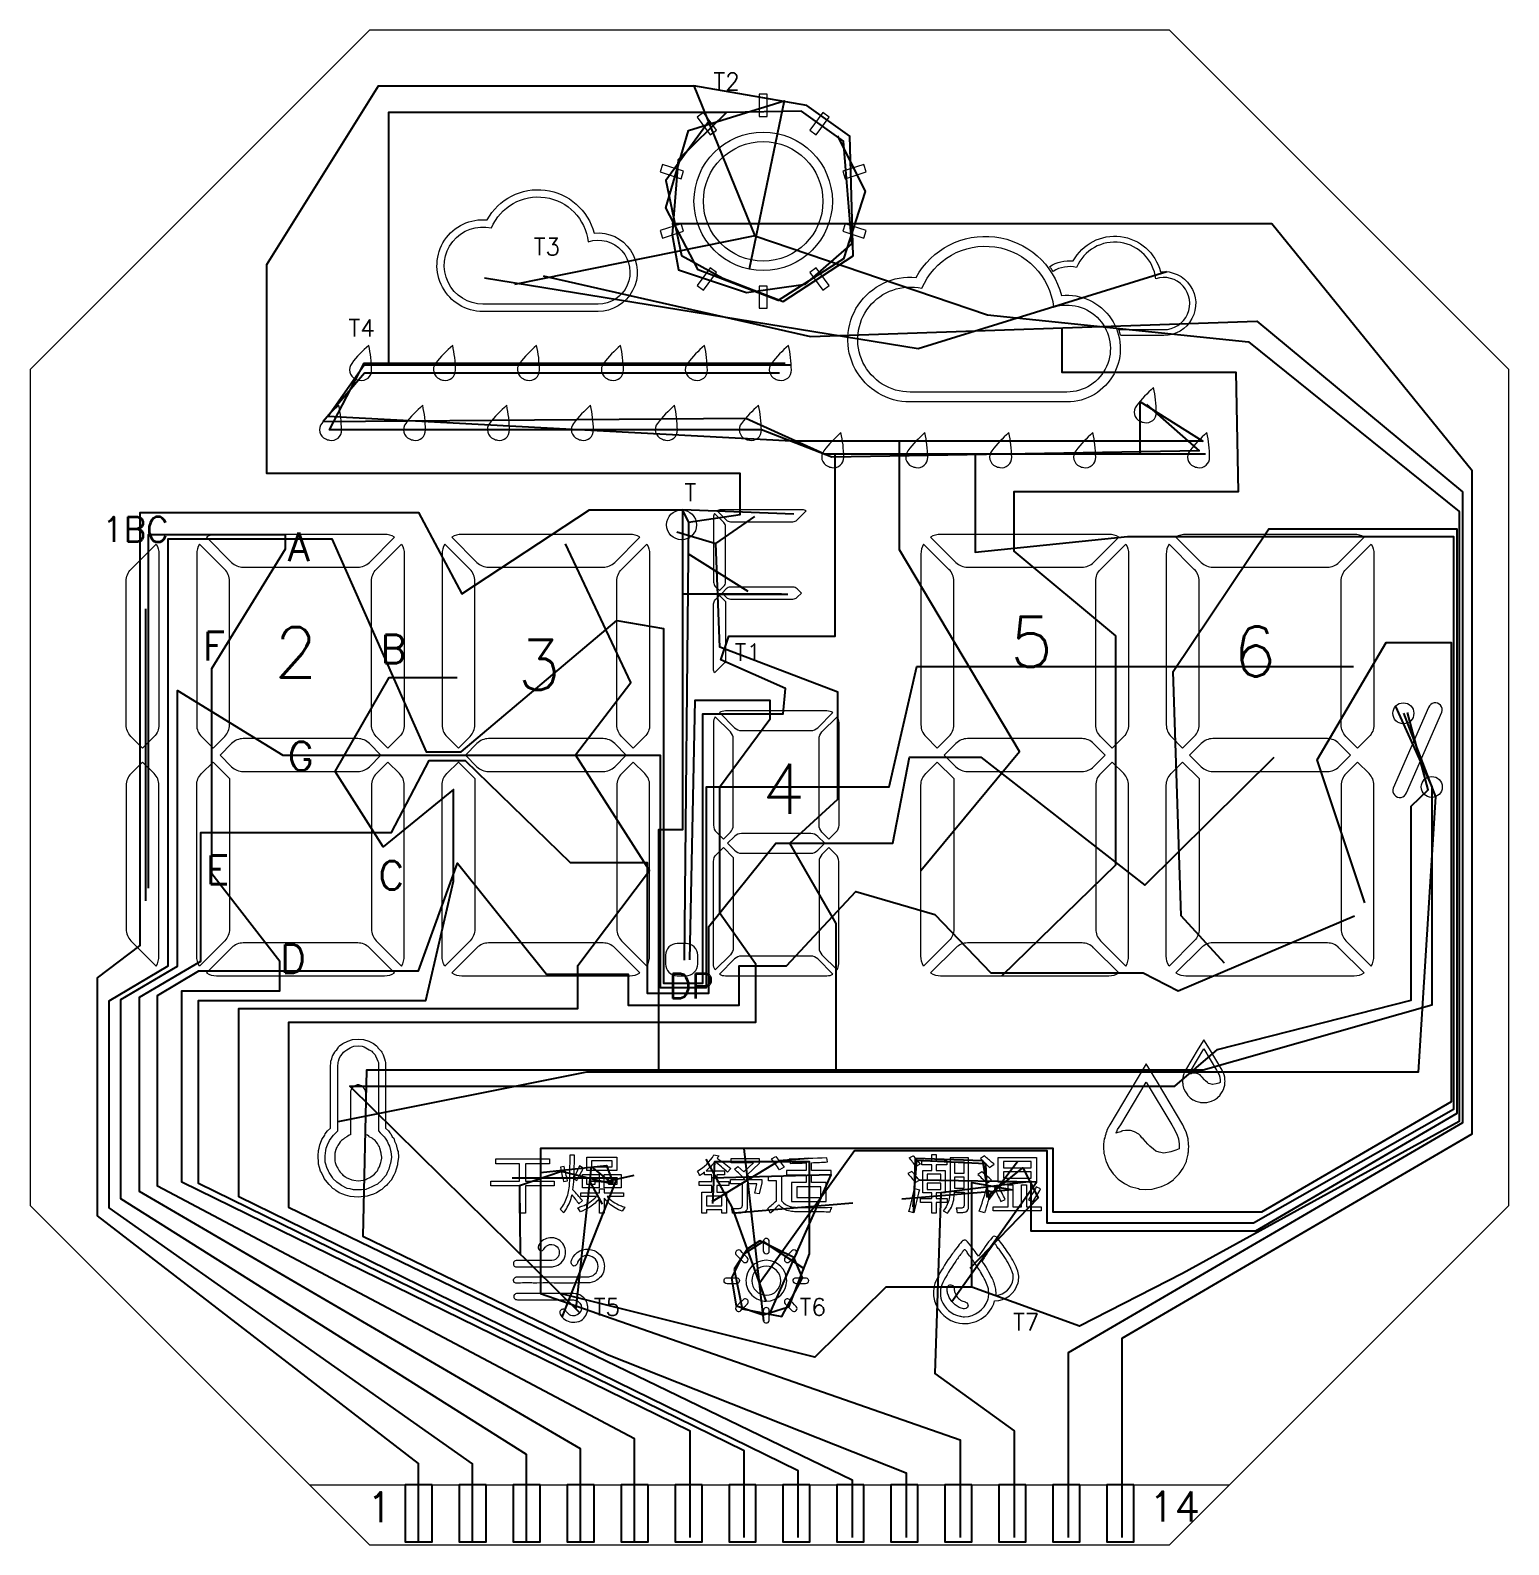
# Model space of a CAD drawing. Header units: millimetres. Extents: x -2138 to 1406, y 307 to 1926.
# Drawn here: x 1141.7 to 1191, y 417.8 to 468.3 of the extents above; entities that cross this region are included whole.
import ezdxf

# ---------------------------------------------------------------- set-up
doc = ezdxf.new("R2010")
doc.units = ezdxf.units.MM
doc.header["$LTSCALE"] = 3
for name, color, linetype in [('BOT', 6, 'Continuous'), ('dim', 3, 'Continuous'), ('TOP', 4, 'Continuous')]:
    doc.layers.add(name, color=color, linetype=linetype)
doc.styles.get("Standard").update_dxf_attribs({"font": 'txt.shx'})

msp = doc.modelspace()

# ---------------------------------------------------------------- linework, layer by layer
at = {"lineweight": 0, "ltscale": 0.1}
for points in [[(1191.002, 456.995), (1179.689, 468.309), (1153.016, 468.309), (1141.702, 456.995), (1141.702, 429.122), (1153.016, 417.809), (1179.689, 417.809), (1191.002, 429.122)], [(1153.901, 430.328), (1153.869, 430.216), (1153.822, 430.136), (1153.742, 429.992), (1153.742, 429.976), (1153.614, 429.833), (1153.582, 429.785), (1153.518, 429.737), (1153.422, 429.657), (1153.406, 429.641), (1153.374, 429.625), (1153.247, 429.545), (1153.151, 429.497), (1153.039, 429.465), (1152.936, 429.431), (1152.64, 429.402), (1152.373, 429.421), (1152.209, 429.465), (1152.129, 429.497), (1152.001, 429.545), (1151.89, 429.625), (1151.858, 429.657), (1151.794, 429.689), (1151.698, 429.785), (1151.666, 429.817), (1151.602, 429.897), (1151.506, 430.024), (1151.49, 430.056), (1151.411, 430.216), (1151.379, 430.264), (1151.347, 430.391), (1151.315, 430.503), (1151.315, 430.567), (1151.299, 430.759), (1151.299, 430.775), (1151.315, 430.95), (1151.331, 431.03), (1151.363, 431.142), (1151.411, 431.286), (1151.427, 431.318), (1151.522, 431.461), (1151.538, 431.509), (1151.618, 431.605), (1151.714, 431.701), (1151.714, 433.757), (1151.73, 433.885), (1151.73, 433.933), (1151.762, 434.012), (1151.778, 434.108), (1151.794, 434.124), (1151.858, 434.236), (1151.874, 434.268), (1151.922, 434.316), (1151.969, 434.38), (1151.985, 434.412), (1152.001, 434.428), (1152.017, 434.444), (1152.129, 434.523), (1152.289, 434.603), (1152.448, 434.651), (1152.64, 434.667), (1152.816, 434.651), (1152.991, 434.603), (1153.151, 434.523), (1153.247, 434.444), (1153.263, 434.428), (1153.279, 434.412), (1153.295, 434.38), (1153.406, 434.268), (1153.422, 434.236), (1153.47, 434.14), (1153.486, 434.108), (1153.518, 434.012), (1153.534, 433.933), (1153.55, 433.885), (1153.55, 431.701), (1153.646, 431.605), (1153.694, 431.541), (1153.726, 431.509), (1153.774, 431.413), (1153.822, 431.365), (1153.853, 431.27), (1153.901, 431.158), (1153.917, 431.094), (1153.949, 430.95), (1153.965, 430.918), (1153.981, 430.727), (1153.949, 430.519), (1153.949, 430.471)], [(1153.662, 430.328), (1153.598, 430.216), (1153.566, 430.136), (1153.438, 429.992), (1153.438, 429.976), (1153.279, 429.833), (1153.183, 429.785), (1153.087, 429.737), (1152.895, 429.657), (1152.752, 429.641), (1152.48, 429.641), (1152.369, 429.673), (1152.273, 429.689), (1152.081, 429.785), (1152.033, 429.817), (1151.922, 429.897), (1151.794, 430.024), (1151.778, 430.056), (1151.666, 430.216), (1151.65, 430.264), (1151.586, 430.391), (1151.554, 430.503), (1151.538, 430.567), (1151.538, 430.775), (1151.554, 430.95), (1151.57, 431.03), (1151.618, 431.142), (1151.682, 431.286), (1151.698, 431.318), (1151.81, 431.461), (1151.858, 431.509), (1151.953, 431.605), (1151.953, 433.757), (1151.969, 433.885), (1151.985, 433.933), (1152.001, 434.012), (1152.049, 434.108), (1152.065, 434.124), (1152.145, 434.236), (1152.193, 434.268), (1152.257, 434.316), (1152.369, 434.38), (1152.432, 434.412), (1152.496, 434.428), (1152.64, 434.444), (1152.768, 434.428), (1152.832, 434.412), (1152.895, 434.38), (1153.007, 434.316), (1153.087, 434.268), (1153.119, 434.236), (1153.199, 434.14), (1153.215, 434.108), (1153.263, 434.012), (1153.295, 433.933), (1153.311, 433.885), (1153.311, 431.605), (1153.374, 431.541), (1153.406, 431.509), (1153.502, 431.413), (1153.534, 431.365), (1153.598, 431.27), (1153.646, 431.158), (1153.678, 431.094), (1153.71, 430.95), (1153.726, 430.918), (1153.742, 430.727), (1153.71, 430.519), (1153.694, 430.471)], [(1180.836, 434.644), (1180.65, 434.339), (1180.226, 433.628), (1180.184, 433.55), (1180.172, 433.514), (1180.166, 433.496), (1180.16, 433.49), (1180.16, 433.472), (1180.149, 433.443), (1180.143, 433.413), (1180.137, 433.395), (1180.125, 433.305), (1180.125, 433.222), (1180.131, 433.192), (1180.131, 433.15), (1180.137, 433.138), (1180.16, 433.03), (1180.166, 433.018), (1180.214, 432.917), (1180.22, 432.905), (1180.286, 432.809), (1180.292, 432.803), (1180.37, 432.72), (1180.382, 432.714), (1180.471, 432.648), (1180.483, 432.642), (1180.567, 432.602), (1180.704, 432.564), (1180.722, 432.558), (1180.83, 432.552), (1180.935, 432.557), (1181.089, 432.598), (1181.188, 432.642), (1181.194, 432.648), (1181.29, 432.714), (1181.296, 432.72), (1181.38, 432.803), (1181.385, 432.809), (1181.451, 432.905), (1181.457, 432.917), (1181.505, 433.018), (1181.505, 433.03), (1181.535, 433.138), (1181.535, 433.162), (1181.541, 433.18), (1181.541, 433.227), (1181.547, 433.263), (1181.541, 433.311), (1181.535, 433.389), (1181.535, 433.395), (1181.511, 433.472), (1181.499, 433.514), (1181.481, 433.55), (1181.445, 433.628), (1181.021, 434.339)], [(1181.374, 433.395), (1181.374, 433.389), (1181.385, 433.311), (1181.385, 433.227), (1181.332, 433.204), (1181.248, 433.18), (1181.13, 433.156), (1181.051, 433.174), (1180.997, 433.192), (1180.955, 433.222), (1180.895, 433.275), (1180.86, 433.305), (1180.782, 433.395), (1180.764, 433.413), (1180.74, 433.443), (1180.71, 433.472), (1180.68, 433.49), (1180.674, 433.496), (1180.639, 433.514), (1180.609, 433.52), (1180.597, 433.526), (1180.573, 433.532), (1180.489, 433.532), (1180.441, 433.526), (1180.429, 433.52), (1180.411, 433.514), (1180.346, 433.496), (1180.334, 433.49), (1180.334, 433.496), (1180.346, 433.514), (1180.358, 433.55), (1180.411, 433.628), (1180.836, 434.339), (1181.26, 433.628), (1181.308, 433.55), (1181.326, 433.514), (1181.344, 433.472)], [(1178.915, 433.841), (1178.545, 433.232), (1177.696, 431.81), (1177.613, 431.654), (1177.589, 431.582), (1177.577, 431.547), (1177.565, 431.535), (1177.565, 431.499), (1177.541, 431.439), (1177.529, 431.379), (1177.517, 431.343), (1177.493, 431.164), (1177.493, 430.997), (1177.505, 430.937), (1177.505, 430.853), (1177.517, 430.83), (1177.565, 430.614), (1177.577, 430.59), (1177.672, 430.387), (1177.684, 430.363), (1177.816, 430.172), (1177.828, 430.16), (1177.983, 429.993), (1178.007, 429.981), (1178.186, 429.849), (1178.21, 429.838), (1178.379, 429.758), (1178.652, 429.682), (1178.688, 429.67), (1178.903, 429.658), (1179.114, 429.668), (1179.423, 429.75), (1179.62, 429.838), (1179.632, 429.849), (1179.824, 429.981), (1179.836, 429.993), (1180.003, 430.16), (1180.015, 430.172), (1180.146, 430.363), (1180.158, 430.387), (1180.254, 430.59), (1180.254, 430.614), (1180.314, 430.83), (1180.314, 430.877), (1180.326, 430.913), (1180.326, 431.009), (1180.337, 431.08), (1180.326, 431.176), (1180.314, 431.331), (1180.314, 431.343), (1180.266, 431.499), (1180.242, 431.582), (1180.206, 431.654), (1180.134, 431.81), (1179.286, 433.232)], [(1153.007, 431.413), (1152.991, 431.429), (1152.943, 431.461), (1152.895, 431.477), (1152.895, 432.884), (1152.879, 432.932), (1152.864, 432.98), (1152.848, 433.012), (1152.816, 433.06), (1152.784, 433.092), (1152.752, 433.108), (1152.656, 433.14), (1152.608, 433.14), (1152.56, 433.124), (1152.528, 433.108), (1152.48, 433.092), (1152.448, 433.06), (1152.416, 433.012), (1152.401, 432.98), (1152.385, 432.932), (1152.385, 431.477), (1152.337, 431.461), (1152.289, 431.429), (1152.257, 431.413), (1152.177, 431.365), (1152.145, 431.333), (1152.081, 431.286), (1152.033, 431.238), (1152.001, 431.19), (1151.953, 431.126), (1151.938, 431.078), (1151.906, 431.03), (1151.906, 430.998), (1151.89, 430.982), (1151.858, 430.87), (1151.858, 430.599), (1151.874, 430.551), (1151.89, 430.487), (1151.922, 430.407), (1151.953, 430.36), (1152.001, 430.28), (1152.033, 430.232), (1152.097, 430.168), (1152.129, 430.136), (1152.209, 430.072), (1152.241, 430.056), (1152.42, 429.98), (1152.496, 429.96), (1152.64, 429.944), (1152.815, 429.969), (1152.895, 429.992), (1152.927, 430.008), (1153.023, 430.056), (1153.055, 430.072), (1153.135, 430.136), (1153.183, 430.168), (1153.231, 430.232), (1153.279, 430.28), (1153.311, 430.36), (1153.343, 430.407), (1153.374, 430.487), (1153.39, 430.551), (1153.406, 430.599), (1153.422, 430.695), (1153.422, 430.727), (1153.406, 430.839), (1153.406, 430.87), (1153.374, 430.982), (1153.374, 430.998), (1153.359, 431.03), (1153.343, 431.078), (1153.311, 431.126), (1153.279, 431.19), (1153.231, 431.238), (1153.199, 431.286), (1153.135, 431.333), (1153.103, 431.365)], [(1179.991, 431.343), (1179.991, 431.331), (1180.015, 431.176), (1180.015, 431.009), (1179.907, 430.961), (1179.74, 430.913), (1179.504, 430.866), (1179.346, 430.901), (1179.238, 430.937), (1179.154, 430.997), (1179.035, 431.104), (1178.963, 431.164), (1178.808, 431.343), (1178.772, 431.379), (1178.724, 431.439), (1178.664, 431.499), (1178.605, 431.535), (1178.593, 431.547), (1178.521, 431.582), (1178.461, 431.594), (1178.437, 431.606), (1178.389, 431.618), (1178.222, 431.618), (1178.126, 431.606), (1178.103, 431.594), (1178.067, 431.582), (1177.935, 431.547), (1177.911, 431.535), (1177.911, 431.547), (1177.935, 431.582), (1177.959, 431.654), (1178.067, 431.81), (1178.915, 433.232), (1179.764, 431.81), (1179.859, 431.654), (1179.895, 431.582), (1179.931, 431.499)], [(1172.261, 430.481), (1171.915, 430.481), (1171.915, 430.292), (1172.209, 430.292), (1172.209, 429.537), (1171.915, 429.537), (1171.915, 429.349), (1172.281, 429.349), (1172.281, 429.218), (1171.915, 429.218), (1171.915, 428.863), (1171.761, 428.863), (1171.761, 429.218), (1171.387, 429.218), (1171.387, 429.349), (1171.761, 429.349), (1171.761, 429.537), (1171.467, 429.537), (1171.467, 430.292), (1171.761, 430.292), (1171.761, 430.481), (1171.429, 430.481), (1171.429, 430.609), (1171.761, 430.609), (1171.761, 430.816), (1171.915, 430.816), (1171.915, 430.609), (1172.261, 430.609)], [(1172.525, 430.563), (1172.525, 430.202), (1172.841, 430.202), (1172.841, 430.563)], [(1175.253, 430.721), (1175.253, 429.902), (1173.983, 429.902), (1173.983, 430.721)], [(1174.153, 430.59), (1174.153, 430.373), (1175.083, 430.373), (1175.083, 430.59)], [(1172.063, 429.981), (1172.063, 430.169), (1171.613, 430.169), (1171.613, 429.981)], [(1172.063, 429.659), (1172.063, 429.863), (1171.613, 429.863), (1171.613, 429.659)], [(1172.525, 429.699), (1172.841, 429.699), (1172.841, 430.064), (1172.525, 430.064)], [(1174.308, 429.081), (1174.308, 429.809), (1174.471, 429.809), (1174.471, 429.081), (1174.758, 429.081), (1174.758, 429.809), (1174.921, 429.809), (1174.921, 429.081), (1175.407, 429.081), (1175.407, 428.94), (1173.815, 428.94), (1173.815, 429.081)], [(1175.083, 430.033), (1175.083, 430.248), (1174.153, 430.248), (1174.153, 430.033)], [(1164.76, 429.106), (1164.76, 429.431), (1164.254, 429.431), (1164.254, 429.106)], [(1168.069, 429.392), (1168.069, 429.748), (1167.262, 429.748), (1167.262, 429.392)]]:
    msp.add_lwpolyline(points, close=True, dxfattribs=at)
at = {"lineweight": 0}
for points in [[(1166.01, 466.174), (1166.01, 465.439), (1166.273, 465.439), (1166.273, 466.174)], [(1163.938, 465.416), (1164.37, 464.821), (1164.583, 464.975), (1164.15, 465.57)], [(1168.133, 465.57), (1167.701, 464.975), (1167.913, 464.821), (1168.345, 465.416)], [(1162.708, 463.584), (1163.407, 463.357), (1163.488, 463.607), (1162.789, 463.834)], [(1169.495, 463.834), (1168.796, 463.607), (1168.877, 463.357), (1169.576, 463.584)], [(1162.789, 461.379), (1163.488, 461.606), (1163.407, 461.855), (1162.708, 461.628)], [(1169.576, 461.628), (1168.877, 461.855), (1168.796, 461.606), (1169.495, 461.379)], [(1164.15, 459.642), (1164.583, 460.237), (1164.37, 460.391), (1163.938, 459.797)], [(1168.345, 459.797), (1167.913, 460.391), (1167.701, 460.237), (1168.133, 459.642)], [(1166.273, 459.038), (1166.273, 459.773), (1166.01, 459.773), (1166.01, 459.038)], [(1159.011, 430.509), (1158.214, 430.509), (1158.214, 429.937), (1159.172, 429.937), (1159.172, 429.771), (1158.214, 429.771), (1158.214, 428.859), (1158.019, 428.859), (1158.019, 429.771), (1157.062, 429.771), (1157.062, 429.937), (1158.019, 429.937), (1158.019, 430.509), (1157.224, 430.509), (1157.224, 430.673), (1159.011, 430.673)], [(1161.262, 430.731), (1161.262, 430.288), (1160.257, 430.288), (1160.257, 430.731)], [(1160.418, 430.607), (1160.418, 430.406), (1161.101, 430.406), (1161.101, 430.607)], [(1160.673, 429.713), (1160.113, 429.713), (1160.113, 430.151), (1160.673, 430.151)], [(1160.252, 429.827), (1160.537, 429.827), (1160.537, 430.037), (1160.252, 430.037)], [(1161.41, 429.713), (1160.843, 429.713), (1160.843, 430.151), (1161.41, 430.151)], [(1160.98, 429.827), (1161.271, 429.827), (1161.271, 430.037), (1160.98, 430.037)]]:
    msp.add_lwpolyline(points, close=True, dxfattribs=at)
for points in [[(1160.501, 461.545, -1.05221), (1160.634, 458.933), (1156.795, 458.933, -1.048484), (1156.939, 461.987, -0.681114)], [(1160.308, 461.258, -1.168759), (1160.634, 459.176), (1156.795, 459.176, -1.118179), (1157.08, 461.719, -0.771436)], [(1176.088, 459.466, -1.05221), (1176.269, 455.914), (1171.046, 455.914, -1.048484), (1171.242, 460.068, -0.681114)], [(1175.826, 459.076, -1.168759), (1176.269, 456.244), (1171.046, 456.244, -1.118179), (1171.433, 459.704, -0.771436)], [(1175.695, 460.432, -0.166253), (1176.481, 460.62, -0.681114), (1179.389, 460.259, -1.05221), (1179.497, 458.128), (1178.064, 458.128, 0.028015), (1178.005, 458.326), (1179.497, 458.326, 1.168759), (1179.231, 460.025, 0.771436), (1176.595, 460.402, 0.197214), (1175.808, 460.27, 0.018431)], [(1159.69, 430.802, -0.007421), (1159.681, 430.058, -0.015255), (1159.677, 429.888, -0.063825), (1159.595, 429.409, -0.102749), (1159.37, 428.994, -0.010782), (1159.493, 428.882, 0.019008), (1159.579, 429.012, 0.08501), (1159.766, 429.471, -0.006721), (1159.997, 429.172), (1160.115, 429.286, 0.019314), (1159.797, 429.641, 0.02119), (1159.829, 430.006), (1159.925, 429.95, 0.017233), (1160.14, 430.364), (1160.015, 430.441, -0.039293), (1159.831, 430.055), (1159.831, 430.06), (1159.832, 430.061), (1159.832, 430.063), (1159.833, 430.065), (1159.833, 430.066, 0.00851), (1159.849, 430.802)], [(1159.378, 430.394, -0.007368), (1159.481, 429.923), (1159.616, 429.948, 0.012814), (1159.502, 430.418)], [(1161.209, 429.04, -0.102445), (1160.841, 429.369), (1160.841, 428.861), (1160.684, 428.861), (1160.684, 429.365, -0.093477), (1160.361, 429.069, -0.048118), (1160.052, 428.913, 0.028636), (1159.959, 429.046, 0.019204), (1160.099, 429.097, 0.104402), (1160.586, 429.415), (1160.062, 429.415), (1160.062, 429.543), (1160.684, 429.543), (1160.684, 429.678), (1160.841, 429.678), (1160.841, 429.543), (1161.486, 429.543), (1161.486, 429.415), (1160.94, 429.415, 0.105094), (1161.377, 429.119, 0.024468), (1161.529, 429.064, 0.017864), (1161.439, 428.926, -0.035682)], [(1157.939, 427.283, 0.097851), (1157.872, 427.272, 0.295929), (1157.815, 427.194, 0.032666), (1157.814, 427.172, 0.047885), (1157.817, 427.145, 0.321616), (1157.883, 427.078, 0.05935), (1157.937, 427.073, -0.001466), (1158.502, 427.073), (1158.502, 427.076), (1158.645, 427.075), (1158.789, 427.074, 0.007466), (1159.075, 427.077, 0.078617), (1159.233, 427.105, 0.296172), (1159.553, 427.507, 0.054354), (1159.55, 427.624, 0.266365), (1159.266, 428.004, 0.048804), (1159.165, 428.037, 0.048115), (1159.089, 428.047, 0.235239), (1158.692, 427.856, 0.0588), (1158.651, 427.785, 0.055455), (1158.639, 427.747, 0.325986), (1158.697, 427.617, 0.340989), (1158.779, 427.619), (1158.786, 427.625), (1158.794, 427.631), (1158.801, 427.638, 0.019122), (1158.828, 427.668, -0.016593), (1158.877, 427.729, -0.075441), (1158.946, 427.787, -0.308238), (1159.228, 427.775, -0.40081), (1159.302, 427.413, -0.2406), (1159.095, 427.286, -0.03084), (1159.034, 427.283, 0.001049)], [(1159.118, 426.739, 0.001387), (1160.248, 426.739, 0.078685), (1160.404, 426.763, 0.213236), (1160.603, 426.939, 0.050229), (1160.629, 427.016, 0.393178), (1160.378, 427.436, 0.396851), (1159.955, 427.226, -0.07318), (1159.906, 427.133, -0.304381), (1159.831, 427.102, -0.054575), (1159.808, 427.109, -0.264324), (1159.743, 427.203, -0.134097), (1159.758, 427.314, -0.373433), (1160.42, 427.646, -0.313316), (1160.839, 427.178, -0.06383), (1160.84, 427.013, -0.225377), (1160.595, 426.63, -0.142749), (1160.274, 426.537, -0.001563), (1159.015, 426.536), (1158.805, 426.536), (1158.596, 426.535, -0.005521), (1158.429, 426.536, 0.028212), (1157.928, 426.526, -0.066752), (1157.898, 426.527, -0.351814), (1157.817, 426.615, -0.304061), (1157.87, 426.718, -0.063404), (1157.91, 426.736, -0.089662), (1157.948, 426.74, 0.004147), (1157.988, 426.738)], [(1159.783, 426.187, 0.002069), (1158.897, 426.188), (1158.506, 426.188, -0.004015), (1157.949, 426.188, 0.124534), (1157.878, 426.173, 0.284488), (1157.824, 426.084, 0.336426), (1157.887, 425.99, 0.085336), (1157.947, 425.978, 0.012155), (1158.008, 425.978), (1159.677, 425.978), (1159.729, 425.977), (1159.755, 425.977, -0.052076), (1159.884, 425.961, -0.340494), (1160.082, 425.707, -0.343718), (1159.887, 425.451, -0.04199), (1159.828, 425.441, -0.216967), (1159.649, 425.503, -0.057685), (1159.567, 425.598, 0.053781), (1159.538, 425.633, 0.316573), (1159.439, 425.655, 0.031223), (1159.421, 425.647, 0.054736), (1159.395, 425.63, 0.290617), (1159.363, 425.539, 0.04038), (1159.37, 425.512), (1159.375, 425.5, 0.148615), (1159.53, 425.317, 0.215407), (1159.98, 425.249, 0.065722), (1160.068, 425.288, 0.238564), (1160.297, 425.673, 0.050505), (1160.293, 425.753, 0.044595), (1160.268, 425.861, 0.242068), (1159.976, 426.156, 0.079402)]]:
    msp.add_lwpolyline(points, format="xyb", close=True, dxfattribs=at)
at = {"lineweight": 0, "ltscale": 0.1}
for points in [[(1152.682, 456.639, 0.483855), (1153.081, 456.98, 0.051129), (1152.988, 457.803, 0.051129), (1152.42, 457.201, 0.494902), (1152.546, 456.683, 0.060401)], [(1155.482, 456.639, 0.483855), (1155.881, 456.98, 0.051129), (1155.788, 457.803, 0.051129), (1155.22, 457.201, 0.494902), (1155.346, 456.683, 0.060401)], [(1158.282, 456.639, 0.483855), (1158.681, 456.98, 0.051129), (1158.588, 457.803, 0.051129), (1158.02, 457.201, 0.494902), (1158.146, 456.683, 0.060401)], [(1161.082, 456.639, 0.483855), (1161.481, 456.98, 0.051129), (1161.388, 457.803, 0.051129), (1160.82, 457.201, 0.494902), (1160.946, 456.683, 0.060401)], [(1163.882, 456.639, 0.483855), (1164.281, 456.98, 0.051129), (1164.188, 457.803, 0.051129), (1163.62, 457.201, 0.494902), (1163.746, 456.683, 0.060401)], [(1166.682, 456.639, 0.483855), (1167.081, 456.98, 0.051129), (1166.988, 457.803, 0.051129), (1166.42, 457.201, 0.494902), (1166.546, 456.683, 0.060401)], [(1178.852, 455.228, 0.483855), (1179.251, 455.569, 0.051129), (1179.158, 456.392, 0.051129), (1178.59, 455.789, 0.494902), (1178.715, 455.272, 0.060401)], [(1151.682, 454.639, 0.483855), (1152.081, 454.98, 0.051129), (1151.988, 455.803, 0.051129), (1151.42, 455.201, 0.494902), (1151.546, 454.683, 0.060401)], [(1154.482, 454.639, 0.483855), (1154.881, 454.98, 0.051129), (1154.788, 455.803, 0.051129), (1154.22, 455.201, 0.494902), (1154.346, 454.683, 0.060401)], [(1157.282, 454.639, 0.483855), (1157.681, 454.98, 0.051129), (1157.588, 455.803, 0.051129), (1157.02, 455.201, 0.494902), (1157.146, 454.683, 0.060401)], [(1160.082, 454.639, 0.483855), (1160.481, 454.98, 0.051129), (1160.388, 455.803, 0.051129), (1159.82, 455.201, 0.494902), (1159.946, 454.683, 0.060401)], [(1162.882, 454.639, 0.483855), (1163.281, 454.98, 0.051129), (1163.188, 455.803, 0.051129), (1162.62, 455.201, 0.494902), (1162.746, 454.683, 0.060401)], [(1165.682, 454.639, 0.483855), (1166.081, 454.98, 0.051129), (1165.988, 455.803, 0.051129), (1165.42, 455.201, 0.494902), (1165.546, 454.683, 0.060401)], [(1168.43, 453.728, 0.483855), (1168.829, 454.069, 0.051129), (1168.736, 454.892, 0.051129), (1168.168, 454.289, 0.494902), (1168.293, 453.772, 0.060401)], [(1171.23, 453.728, 0.483855), (1171.629, 454.069, 0.051129), (1171.536, 454.892, 0.051129), (1170.968, 454.289, 0.494902), (1171.093, 453.772, 0.060401)], [(1174.03, 453.728, 0.483855), (1174.429, 454.069, 0.051129), (1174.336, 454.892, 0.051129), (1173.768, 454.289, 0.494902), (1173.893, 453.772, 0.060401)], [(1176.83, 453.728, 0.483855), (1177.229, 454.069, 0.051129), (1177.136, 454.892, 0.051129), (1176.568, 454.289, 0.494902), (1176.693, 453.772, 0.060401)], [(1180.63, 453.728, 0.483855), (1181.029, 454.069, 0.051129), (1180.936, 454.892, 0.051129), (1180.368, 454.289, 0.494902), (1180.493, 453.772, 0.060401)], [(1164.52, 452.2, 0.133447), (1164.487, 452.08), (1164.487, 449.906, 0.198912), (1164.545, 449.766), (1164.685, 449.626), (1164.826, 449.767, 0.198912), (1164.884, 449.908), (1164.884, 451.754, 0.198912), (1164.826, 451.894)], [(1164.604, 452.285), (1164.909, 451.979, 0.198912), (1165.049, 451.921), (1167.135, 451.921, 0.198912), (1167.275, 451.979), (1167.58, 452.285, 0.134596), (1167.459, 452.318), (1164.725, 452.318, 0.134498)], [(1147.573, 451.408), (1148.416, 450.565, 0.198912), (1148.803, 450.404), (1152.623, 450.404, 0.198912), (1153.01, 450.565), (1153.852, 451.408, 0.134596), (1153.517, 451.499), (1147.908, 451.499, 0.134498)], [(1155.755, 451.408), (1156.598, 450.565, 0.198912), (1156.985, 450.404), (1160.804, 450.404, 0.198912), (1161.191, 450.565), (1162.034, 451.408, 0.134596), (1161.699, 451.499), (1156.09, 451.499, 0.134498)], [(1171.725, 451.408), (1172.568, 450.565, 0.198912), (1172.955, 450.404), (1176.774, 450.404, 0.198912), (1177.161, 450.565), (1178.004, 451.408, 0.134596), (1177.669, 451.499), (1172.06, 451.499, 0.134498)], [(1179.906, 451.408), (1180.749, 450.565, 0.198912), (1181.137, 450.404), (1184.956, 450.404, 0.198912), (1185.343, 450.565), (1186.186, 451.408, 0.134596), (1185.851, 451.499), (1180.241, 451.499, 0.134498)], [(1145.903, 451.175, -0.133349), (1145.993, 450.842), (1145.993, 445.145, -0.198912), (1145.832, 444.758), (1145.448, 444.373), (1145.058, 444.762, -0.198912), (1144.898, 445.149), (1144.898, 449.943, -0.198912), (1145.058, 450.33)], [(1147.341, 451.175, 0.133447), (1147.251, 450.842), (1147.251, 445.145, 0.198912), (1147.411, 444.758), (1147.797, 444.373), (1148.186, 444.762, 0.198912), (1148.346, 445.149), (1148.346, 449.944, 0.198912), (1148.186, 450.331)], [(1154.084, 451.175, -0.133349), (1154.174, 450.842), (1154.174, 445.145, -0.198912), (1154.014, 444.758), (1153.629, 444.373), (1153.24, 444.762, -0.198912), (1153.079, 445.149), (1153.079, 449.943, -0.198912), (1153.24, 450.33)], [(1155.523, 451.175, 0.133447), (1155.433, 450.842), (1155.433, 445.145, 0.198912), (1155.593, 444.758), (1155.978, 444.373), (1156.367, 444.762, 0.198912), (1156.528, 445.149), (1156.528, 449.944, 0.198912), (1156.367, 450.331)], [(1162.266, 451.175, -0.133349), (1162.356, 450.842), (1162.356, 445.145, -0.198912), (1162.196, 444.758), (1161.811, 444.373), (1161.421, 444.762, -0.198912), (1161.261, 445.149), (1161.261, 449.943, -0.198912), (1161.421, 450.33)], [(1171.493, 451.175, 0.133447), (1171.403, 450.842), (1171.403, 445.145, 0.198912), (1171.563, 444.758), (1171.948, 444.373), (1172.337, 444.762, 0.198912), (1172.498, 445.149), (1172.498, 449.944, 0.198912), (1172.337, 450.331)], [(1178.236, 451.175, -0.133349), (1178.326, 450.842), (1178.326, 445.145, -0.198912), (1178.166, 444.758), (1177.781, 444.373), (1177.391, 444.762, -0.198912), (1177.231, 445.149), (1177.231, 449.943, -0.198912), (1177.391, 450.33)], [(1179.675, 451.175, 0.133447), (1179.584, 450.842), (1179.584, 445.145, 0.198912), (1179.745, 444.758), (1180.13, 444.373), (1180.519, 444.762, 0.198912), (1180.679, 445.149), (1180.679, 449.944, 0.198912), (1180.519, 450.331)], [(1186.417, 451.175, -0.133349), (1186.508, 450.842), (1186.508, 445.145, -0.198912), (1186.347, 444.758), (1185.962, 444.373), (1185.573, 444.762, -0.198912), (1185.413, 445.149), (1185.413, 449.943, -0.198912), (1185.573, 450.33)], [(1164.52, 446.884, -0.133447), (1164.487, 447.005), (1164.487, 449.178, -0.198912), (1164.545, 449.318), (1164.685, 449.458), (1164.884, 449.259), (1164.884, 447.33, -0.198912), (1164.826, 447.19)], [(1164.769, 449.542), (1164.909, 449.402, 0.198912), (1165.049, 449.344), (1167.135, 449.344, 0.198912), (1167.275, 449.402), (1167.415, 449.542), (1167.275, 449.682, 0.198912), (1167.135, 449.741), (1165.049, 449.741, 0.198912), (1164.909, 449.682)], [(1164.541, 445.417, 0.133447), (1164.487, 445.218), (1164.487, 441.8, 0.198912), (1164.583, 441.567), (1164.814, 441.336), (1165.048, 441.569, 0.198912), (1165.144, 441.802), (1165.144, 444.679, 0.198912), (1165.048, 444.911)], [(1164.68, 445.557), (1165.186, 445.051, 0.198912), (1165.418, 444.955), (1167.73, 444.955, 0.198912), (1167.962, 445.051), (1168.468, 445.557, 0.134596), (1168.267, 445.612), (1164.881, 445.612, 0.134498)], [(1168.607, 445.417, -0.133349), (1168.661, 445.218), (1168.661, 441.799, -0.198912), (1168.565, 441.567), (1168.334, 441.336), (1168.1, 441.57, -0.198912), (1168.004, 441.802), (1168.004, 444.678, -0.198912), (1168.1, 444.911)], [(1187.592, 442.88), (1188.772, 445.569, 1), (1188.333, 445.729), (1187.153, 443.04, 1)], [(1148.029, 444.14), (1148.416, 443.753, 0.198912), (1148.803, 443.593), (1152.623, 443.593, 0.198912), (1153.01, 443.753), (1153.397, 444.14), (1153.01, 444.527, 0.198912), (1152.623, 444.688), (1148.803, 444.688, 0.198912), (1148.416, 444.527)], [(1156.211, 444.14), (1156.598, 443.753, 0.198912), (1156.985, 443.593), (1160.804, 443.593, 0.198912), (1161.191, 443.753), (1161.578, 444.14), (1161.191, 444.527, 0.198912), (1160.804, 444.688), (1156.985, 444.688, 0.198912), (1156.598, 444.527)], [(1172.181, 444.14), (1172.568, 443.753, 0.198912), (1172.955, 443.593), (1176.774, 443.593, 0.198912), (1177.161, 443.753), (1177.549, 444.14), (1177.161, 444.527, 0.198912), (1176.774, 444.688), (1172.955, 444.688, 0.198912), (1172.568, 444.527)], [(1180.362, 444.14), (1180.749, 443.753, 0.198912), (1181.137, 443.593), (1184.956, 443.593, 0.198912), (1185.343, 443.753), (1185.73, 444.14), (1185.343, 444.527, 0.198912), (1184.956, 444.688), (1181.137, 444.688, 0.198912), (1180.749, 444.527)], [(1145.903, 437.106, 0.133349), (1145.993, 437.438), (1145.993, 443.136, 0.198912), (1145.832, 443.523), (1145.448, 443.908), (1145.058, 443.519, 0.198912), (1144.898, 443.132), (1144.898, 438.338, 0.198912), (1145.058, 437.95)], [(1147.341, 437.106, -0.133447), (1147.251, 437.438), (1147.251, 443.136, -0.198912), (1147.411, 443.523), (1147.797, 443.908), (1148.346, 443.359), (1148.346, 438.337, -0.198912), (1148.186, 437.95)], [(1154.084, 437.106, 0.133349), (1154.174, 437.438), (1154.174, 443.136, 0.198912), (1154.014, 443.523), (1153.629, 443.908), (1153.24, 443.519, 0.198912), (1153.079, 443.132), (1153.079, 438.338, 0.198912), (1153.24, 437.95)], [(1155.523, 437.106, -0.133447), (1155.433, 437.438), (1155.433, 443.136, -0.198912), (1155.593, 443.523), (1155.978, 443.908), (1156.528, 443.359), (1156.528, 438.337, -0.198912), (1156.367, 437.95)], [(1162.266, 437.106, 0.133349), (1162.356, 437.438), (1162.356, 443.136, 0.198912), (1162.196, 443.523), (1161.811, 443.908), (1161.421, 443.519, 0.198912), (1161.261, 443.132), (1161.261, 438.338, 0.198912), (1161.421, 437.95)], [(1171.493, 437.106, -0.133447), (1171.403, 437.438), (1171.403, 443.136, -0.198912), (1171.563, 443.523), (1171.948, 443.908), (1172.498, 443.359), (1172.498, 438.337, -0.198912), (1172.337, 437.95)], [(1178.236, 437.106, 0.133349), (1178.326, 437.438), (1178.326, 443.136, 0.198912), (1178.166, 443.523), (1177.781, 443.908), (1177.391, 443.519, 0.198912), (1177.231, 443.132), (1177.231, 438.338, 0.198912), (1177.391, 437.95)], [(1179.675, 437.106, -0.133447), (1179.584, 437.438), (1179.584, 443.136, -0.198912), (1179.745, 443.523), (1180.13, 443.908), (1180.679, 443.359), (1180.679, 438.337, -0.198912), (1180.519, 437.95)], [(1186.417, 437.106, 0.133349), (1186.508, 437.438), (1186.508, 443.136, 0.198912), (1186.347, 443.523), (1185.962, 443.908), (1185.573, 443.519, 0.198912), (1185.413, 443.132), (1185.413, 438.338, 0.198912), (1185.573, 437.95)], [(1164.954, 441.197), (1165.186, 440.964, 0.198912), (1165.418, 440.868), (1167.73, 440.868, 0.198912), (1167.962, 440.964), (1168.194, 441.197), (1167.962, 441.429, 0.198912), (1167.73, 441.525), (1165.418, 441.525, 0.198912), (1165.186, 441.429)], [(1164.541, 436.976, -0.133447), (1164.487, 437.175), (1164.487, 440.594, -0.198912), (1164.583, 440.826), (1164.814, 441.057), (1165.144, 440.728), (1165.144, 437.715, -0.198912), (1165.048, 437.483)], [(1168.607, 436.976, 0.133349), (1168.661, 437.175), (1168.661, 440.594, 0.198912), (1168.565, 440.826), (1168.334, 441.057), (1168.1, 440.824, 0.198912), (1168.004, 440.591), (1168.004, 437.715, 0.198912), (1168.1, 437.483)], [(1147.573, 436.873, 0.134498), (1147.908, 436.781), (1153.517, 436.781, 0.134596), (1153.852, 436.873), (1153.01, 437.716, 0.198912), (1152.623, 437.876), (1148.803, 437.876, 0.198912), (1148.416, 437.716)], [(1155.755, 436.873, 0.134498), (1156.09, 436.781), (1161.699, 436.781, 0.134596), (1162.034, 436.873), (1161.191, 437.716, 0.198912), (1160.804, 437.876), (1156.985, 437.876, 0.198912), (1156.598, 437.716)], [(1163.958, 437.172), (1163.958, 437.465, 0.414214), (1163.568, 437.855), (1163.275, 437.855, 0.414214), (1162.885, 437.465), (1162.885, 437.172, 0.414214), (1163.275, 436.781), (1163.568, 436.781, 0.414214)], [(1171.725, 436.873, 0.134498), (1172.06, 436.781), (1177.669, 436.781, 0.134596), (1178.004, 436.873), (1177.161, 437.716, 0.198912), (1176.774, 437.876), (1172.955, 437.876, 0.198912), (1172.568, 437.716)], [(1179.906, 436.873, 0.134498), (1180.241, 436.781), (1185.851, 436.781, 0.134596), (1186.186, 436.873), (1185.343, 437.716, 0.198912), (1184.956, 437.876), (1181.137, 437.876, 0.198912), (1180.749, 437.716)], [(1164.68, 436.836, 0.134498), (1164.881, 436.781), (1168.267, 436.781, 0.134596), (1168.468, 436.836), (1167.962, 437.342, 0.198912), (1167.73, 437.438), (1165.418, 437.438, 0.198912), (1165.186, 437.342)], [(1165.058, 430.354), (1164.955, 430.229, 0.013916), (1164.534, 430.586, -0.052276), (1164.238, 430.277), (1164.847, 430.277), (1164.847, 430.147), (1164.594, 430.147), (1164.594, 429.919), (1164.991, 429.919), (1164.991, 429.786), (1164.594, 429.786), (1164.594, 429.562), (1164.917, 429.562), (1164.917, 428.869), (1164.76, 428.869), (1164.76, 428.975), (1164.254, 428.975), (1164.254, 428.867), (1164.099, 428.867), (1164.099, 429.562), (1164.433, 429.562), (1164.433, 429.786), (1164.012, 429.786), (1164.012, 429.919), (1164.433, 429.919), (1164.433, 430.147), (1164.187, 430.147), (1164.187, 430.234, -0.010521), (1164.043, 430.128, 0.05416), (1164.028, 430.117, 0.030157), (1163.952, 430.263, 0.121498), (1164.5, 430.808), (1164.666, 430.779, -0.016746), (1164.612, 430.698, -0.008091)], [(1171.378, 430.495), (1171.237, 430.422, 0.016532), (1171.008, 430.715), (1171.143, 430.781, 0.050338), (1171.159, 430.764, -0.011975)], [(1173.79, 430.541, 0.009646), (1173.524, 430.771), (1173.383, 430.688), (1173.421, 430.652, -0.013654), (1173.692, 430.391), (1173.844, 430.493, 0.007391)], [(1165.123, 428.867, 0.003458), (1165.094, 429.023, -0.005161), (1165.188, 429.018), (1165.3, 429.018, 0.078276), (1165.374, 429.026, 0.311077), (1165.446, 429.104, 0.056198), (1165.448, 429.141), (1165.448, 429.848), (1165.051, 429.848), (1165.051, 429.991), (1165.535, 429.991, 0.01575), (1165.184, 430.331), (1165.295, 430.424), (1165.5, 430.24), (1165.824, 430.545), (1165.078, 430.545), (1165.078, 430.686), (1166.003, 430.686), (1166.003, 430.518), (1165.607, 430.138), (1165.665, 430.08), (1165.564, 429.991), (1166.095, 429.991), (1166.095, 429.881), (1166.012, 429.51), (1165.86, 429.529), (1165.932, 429.848), (1165.611, 429.848), (1165.611, 429.102, -0.064875), (1165.606, 429.023, -0.264723), (1165.493, 428.893, -0.095531), (1165.352, 428.869), (1165.246, 428.868), (1165.246, 428.867), (1165.246, 428.867), (1165.247, 428.867), (1165.248, 428.867), (1165.249, 428.867), (1165.251, 428.867)], [(1166.846, 430.395), (1166.689, 430.312, 0.010323), (1166.418, 430.681), (1166.563, 430.758, -0.012432)], [(1167.576, 430.54), (1167.576, 430.283), (1166.924, 430.283), (1166.924, 430.147), (1167.576, 430.147), (1167.576, 429.885), (1167.09, 429.885), (1167.09, 429.253), (1168.241, 429.253), (1168.241, 429.885), (1167.75, 429.885), (1167.75, 430.147), (1168.405, 430.147), (1168.405, 430.283), (1167.75, 430.283), (1167.75, 430.547, 0.005341), (1168.292, 430.571), (1168.264, 430.712, -0.0107), (1167.009, 430.667), (1167.038, 430.526, 0.002688)], [(1172.375, 429.782, -0.017609), (1172.369, 429.537, -0.052248), (1172.332, 429.288, -0.025047), (1172.313, 429.228, -0.074673), (1172.146, 428.942), (1172.285, 428.859, 0.127336), (1172.494, 429.307, 0.045148), (1172.52, 429.56), (1172.841, 429.56), (1172.841, 429.145, -0.096621), (1172.835, 429.087, -0.303448), (1172.769, 429.033, -0.039979), (1172.743, 429.031), (1172.736, 429.031), (1172.729, 429.031, -0.020412), (1172.576, 429.035, -0.050288), (1172.605, 428.888, 0.015456), (1172.8, 428.892, 0.048291), (1172.857, 428.899, 0.313179), (1172.984, 429.023, 0.064523), (1172.991, 429.104), (1172.991, 430.706), (1172.375, 430.706)], [(1168.111, 428.904, -0.004346), (1167.237, 428.913, -0.050837), (1167.041, 428.928, -0.178784), (1166.669, 429.141, 0.022382), (1166.391, 428.859), (1166.299, 429.021, -0.012064), (1166.583, 429.274), (1166.583, 429.939), (1166.317, 429.939), (1166.317, 430.095), (1166.758, 430.095), (1166.758, 429.278, 0.172923), (1167.038, 429.088, 0.072391), (1167.28, 429.058, 0.006001), (1168.425, 429.06, 0.030808), (1168.364, 428.903, -0.002101)], [(1171.353, 429.96, 0.002258), (1171.179, 430.165, 0.00775), (1171.102, 430.253), (1170.97, 430.184, -0.020884), (1171.212, 429.883)], [(1173.604, 429.867), (1173.752, 429.97, 0.012624), (1173.436, 430.24), (1173.3, 430.151, -0.015866)], [(1171.001, 428.921, 0.014675), (1171.19, 429.686), (1171.349, 429.637, 0.012496), (1171.165, 428.876)], [(1173.748, 429.599, 0.003936), (1173.526, 428.878), (1173.349, 428.932, 0.020233), (1173.58, 429.659, 0.040248)], [(1174.214, 429.319, 0.018139), (1173.99, 429.74), (1173.851, 429.684, 0.028527), (1173.866, 429.655, -0.020215), (1174.064, 429.257)], [(1175.394, 429.678), (1175.249, 429.74, -0.025416), (1174.986, 429.315), (1175.127, 429.245, 0.018093)], [(1166.146, 427.608, 0.421158), (1166.244, 427.508, 0.429267), (1166.344, 427.608, 0.003609), (1166.344, 427.764), (1166.344, 427.92, 0.079326), (1166.338, 427.956, 0.326987), (1166.245, 428.022, 0.354034), (1166.149, 427.946, 0.057369), (1166.146, 427.92, 0.00353)], [(1173.935, 428.05, 0.058141), (1173.912, 428.072, 0.432542), (1173.778, 428.056, 0.027228), (1173.323, 427.428, 0.007836), (1173.173, 427.634, 0.010053), (1172.96, 427.906, 0.059453), (1172.932, 427.935, 0.443371), (1172.761, 427.916, 0.004384), (1172.601, 427.712), (1172.548, 427.644, 0.005966), (1172.421, 427.471, 0.036233), (1171.988, 426.78, 0.020232), (1171.9, 426.594, 0.086233), (1171.818, 426.263, 0.033938), (1171.818, 426.172, 0.060538), (1171.855, 425.937, 0.28832), (1172.685, 425.196, 0.381081), (1173.86, 425.936, 0.338503), (1174.639, 426.545, 0.155818), (1174.616, 426.981, 0.027883), (1174.567, 427.098, 0.042366), (1174.259, 427.618, 0.007583), (1174.099, 427.84, 0.000511)], [(1174.03, 427.628, 0.005718), (1173.935, 427.752, -0.015452), (1173.907, 427.798, 0.066133), (1173.882, 427.832, 0.207442), (1173.85, 427.847, 0.16791), (1173.825, 427.83), (1173.82, 427.824), (1173.815, 427.818), (1173.809, 427.811), (1173.804, 427.803), (1173.799, 427.796), (1173.789, 427.78, -0.02322), (1173.768, 427.752, 0.006145), (1173.638, 427.571, 0.024503), (1173.438, 427.258, -0.039689), (1173.775, 426.682, -0.033731), (1173.847, 426.502, -0.053103), (1173.886, 426.325, -0.071346), (1173.896, 426.119, 0.360726), (1174.479, 426.679, 0.122586), (1174.434, 426.944), (1174.425, 426.966), (1174.415, 426.989, 0.009705), (1174.384, 427.055, 0.047907)], [(1165.469, 427.247, 0.419274), (1165.612, 427.246, 0.420432), (1165.609, 427.389, 0.002103), (1165.391, 427.607, 0.207813), (1165.32, 427.637, 0.304605), (1165.229, 427.577, 0.314667), (1165.251, 427.465, 0.0039)], [(1166.244, 427.293, 0.410185), (1165.566, 426.615, 0.415365), (1166.246, 425.932, 0.414044), (1166.925, 426.613, 0.411539)], [(1166.878, 427.386, 0.213616), (1166.85, 427.317, 0.30068), (1166.906, 427.227, 0.061154), (1166.934, 427.218, 0.253105), (1167.012, 427.24, 0.011694), (1167.245, 427.473, 0.414557), (1167.238, 427.611, 0.407246), (1167.101, 427.608, 0.00266)], [(1172.539, 427.23, 0.035455), (1172.132, 426.548, 0.206577), (1172.093, 425.955, 0.259672), (1172.695, 425.432, 0.016485), (1172.757, 425.419, 0.061698), (1172.855, 425.412, 0.314375), (1173.628, 425.969, 0.044426), (1173.664, 426.142), (1173.664, 426.149, 0.087762), (1173.634, 426.404, 0.040355), (1173.543, 426.626, 0.027241), (1173.409, 426.869), (1173.409, 426.872, 0.028317), (1173.31, 427.032, 0.016586), (1173.196, 427.202, 0.008659), (1172.964, 427.523, -0.018411), (1172.928, 427.582, 0.07305), (1172.896, 427.625, 0.207716), (1172.855, 427.644, 0.147424), (1172.831, 427.633, 0.061384), (1172.807, 427.607), (1172.801, 427.598), (1172.794, 427.589), (1172.788, 427.579), (1172.775, 427.559, -0.025898), (1172.751, 427.523, 0.011152)], [(1166.245, 426.13, 0.412501), (1166.728, 426.608, 0.416947), (1166.246, 427.096, 0.414664), (1165.762, 426.612, 0.414819)], [(1165.246, 426.512, -0.006764), (1164.938, 426.512, -0.436022), (1164.837, 426.616, -0.329907), (1164.904, 426.707, -0.076802), (1164.941, 426.713), (1165.017, 426.713), (1165.094, 426.713), (1165.169, 426.713), (1165.243, 426.713, -0.054414), (1165.271, 426.71, -0.356222), (1165.349, 426.614, -0.343043), (1165.279, 426.517, -0.071048)], [(1167.553, 426.512, -0.008346), (1167.242, 426.512, -0.422679), (1167.141, 426.613, -0.327467), (1167.209, 426.707, -0.079517), (1167.246, 426.713), (1167.321, 426.713), (1167.396, 426.713), (1167.472, 426.713), (1167.548, 426.713, -0.052299), (1167.575, 426.71, -0.359871), (1167.653, 426.617, -0.439552)], [(1172.972, 425.783, -0.041599), (1172.968, 425.757, -0.100094), (1172.953, 425.723, -0.283011), (1172.823, 425.674, -0.067634), (1172.678, 425.722, -0.217758), (1172.293, 426.2, -0.055427), (1172.277, 426.325, -0.120119), (1172.295, 426.413, -0.305437), (1172.395, 426.474, -0.332458), (1172.5, 426.396, -0.079727), (1172.512, 426.33, 0.050966), (1172.518, 426.275, 0.045298), (1172.55, 426.173, 0.213359), (1172.804, 425.927, 0.030477), (1172.874, 425.905, -0.064763), (1172.912, 425.89, -0.302722)], [(1165.472, 425.979, 0.003743), (1165.251, 425.759, 0.426504), (1165.25, 425.617, 0.361079), (1165.371, 425.602, 0.055914), (1165.392, 425.618, 0.003904), (1165.608, 425.834), (1165.615, 425.842), (1165.622, 425.85, 0.172776), (1165.64, 425.908, 0.314263), (1165.581, 425.999, 0.334929)], [(1166.344, 425.306, 0.00339), (1166.344, 425.614, 0.067722), (1166.34, 425.646, 0.349251), (1166.246, 425.716, 0.371614), (1166.149, 425.64, 0.052884), (1166.146, 425.613, 0.003294), (1166.146, 425.46), (1166.146, 425.46, 0.005459), (1166.146, 425.305, 0.081502), (1166.153, 425.268, 0.328847), (1166.246, 425.203, 0.358395), (1166.341, 425.279, 0.055687)], [(1167.014, 425.983, 0.3351), (1166.907, 425.998, 0.305462), (1166.85, 425.908, 0.21515), (1166.874, 425.844, 0.010078), (1167.105, 425.613, 0.346151), (1167.219, 425.6, 0.066501), (1167.242, 425.619, 0.408759), (1167.244, 425.754, 0.007647)]]:
    msp.add_lwpolyline(points, format="xyb", close=True, dxfattribs=at)
msp.add_lwpolyline([(1151.016, 419.809), (1181.689, 419.809)], dxfattribs=at)
for points in [[(1155.102, 419.809), (1154.202, 419.809), (1154.202, 417.909), (1155.102, 417.909)], [(1156.902, 419.809), (1156.002, 419.809), (1156.002, 417.909), (1156.902, 417.909)], [(1158.702, 419.809), (1157.802, 419.809), (1157.802, 417.909), (1158.702, 417.909)], [(1160.502, 419.809), (1159.602, 419.809), (1159.602, 417.909), (1160.502, 417.909)], [(1162.302, 419.809), (1161.402, 419.809), (1161.402, 417.909), (1162.302, 417.909)], [(1164.102, 419.809), (1163.202, 419.809), (1163.202, 417.909), (1164.102, 417.909)], [(1165.902, 419.809), (1165.002, 419.809), (1165.002, 417.909), (1165.902, 417.909)], [(1167.702, 419.809), (1166.802, 419.809), (1166.802, 417.909), (1167.702, 417.909)], [(1169.502, 419.809), (1168.602, 419.809), (1168.602, 417.909), (1169.502, 417.909)], [(1171.302, 419.809), (1170.402, 419.809), (1170.402, 417.909), (1171.302, 417.909)], [(1173.102, 419.809), (1172.202, 419.809), (1172.202, 417.909), (1173.102, 417.909)], [(1174.902, 419.809), (1174.002, 419.809), (1174.002, 417.909), (1174.902, 417.909)], [(1176.702, 419.809), (1175.802, 419.809), (1175.802, 417.909), (1176.702, 417.909)], [(1178.502, 419.809), (1177.602, 419.809), (1177.602, 417.909), (1178.502, 417.909)]]:
    msp.add_lwpolyline(points, close=True)
at = {"lineweight": 0}
for radius in [2.308, 1.993]:
    msp.add_circle((1166.142, 462.606), radius, dxfattribs=at)
at = {"lineweight": 0, "ltscale": 0.1}
for centre, radius in [((1163.419, 451.817), 0.5), ((1187.489, 445.532), 0.35), ((1188.436, 443.077), 0.35)]:
    msp.add_circle(centre, radius, dxfattribs=at)
at = {"layer": 'BOT', "color": 1}
for points in [[(1154.652, 417.909), (1154.652, 420.516), (1143.94, 428.771), (1143.94, 436.714), (1145.37, 437.792), (1145.37, 452.228), (1154.652, 452.228), (1156.091, 449.514), (1160.345, 452.318), (1163.437, 452.318), (1163.656, 451.911), (1165.369, 452.16), (1165.369, 453.527), (1149.594, 453.527), (1149.594, 460.497), (1153.314, 466.454), (1163.831, 466.454), (1165.865, 461.46), (1173.623, 458.819), (1182.33, 457.921), (1189.349, 452.266), (1189.349, 431.925), (1180.12, 426.853), (1176.695, 425.095), (1173.099, 426.401), (1170.231, 426.401), (1167.869, 424.067), (1159.376, 426.188)], [(1164.32, 465.253), (1162.891, 463.3), (1163.422, 460.794), (1164.8, 460.038), (1166.811, 459.27), (1169.138, 460.783), (1169.036, 464.779), (1167.601, 465.806), (1163.831, 466.454)], [(1165.865, 461.46), (1157.846, 459.835)], [(1163.656, 451.911), (1163.509, 437.297)], [(1165.639, 449.59), (1163.645, 450.848)], [(1160.028, 425.546), (1152.36, 433.1), (1179.866, 433.1), (1181.293, 434.317), (1187.747, 435.962), (1187.747, 442.437), (1188.321, 442.986), (1187.625, 445.562)], [(1159.901, 425.695), (1160.418, 430.406), (1161.126, 429.827), (1159.411, 430.253), (1158.019, 429.771), (1158.036, 427.509)], [(1171.14, 429.081), (1171.27, 430.631), (1173.558, 430.524), (1173.602, 429.412), (1174.802, 430.373), (1175.312, 429.373), (1173.038, 427.023)], [(1161.824, 430.119), (1160.843, 429.897)], [(1173.099, 426.401), (1173.099, 429.885), (1174.471, 429.644), (1170.768, 429.334)]]:
    msp.add_lwpolyline(points, dxfattribs=at)
at = {"layer": 'BOT', "color": 6}
for points in [[(1166.687, 456.871), (1152.847, 456.871), (1151.472, 455.267), (1165.563, 455.377), (1168.187, 454.188), (1180.893, 454.188)], [(1178.701, 455.929), (1178.701, 454.188)], [(1156.452, 417.909), (1156.452, 420.505), (1144.333, 429.045), (1144.333, 435.949), (1146.302, 437.107), (1146.302, 451.356), (1151.761, 451.356), (1154.905, 444.249), (1156.071, 444.249), (1161.261, 448.629), (1162.815, 448.362), (1162.815, 436.535), (1164.125, 436.535), (1164.125, 443.076), (1164.125, 445.519), (1165.465, 445.519), (1166.811, 445.519), (1166.883, 446.364), (1164.726, 447.312), (1164.991, 448.101), (1168.538, 448.101), (1168.538, 454.188)]]:
    msp.add_lwpolyline(points, dxfattribs=at)
at = {"layer": 'BOT'}
for points in [[(1173.215, 454.188), (1173.215, 450.904), (1178.292, 451.427), (1178.832, 451.427), (1189.16, 451.427), (1189.16, 432.321), (1182.493, 428.528), (1175.614, 428.528), (1175.614, 430.942), (1169.191, 430.942), (1166.027, 426.539)], [(1166.246, 425.932), (1165.123, 429.044), (1164.245, 430.667)], [(1167.637, 430.683), (1166.68, 430.612), (1164.428, 429.24)], [(1169.134, 429.198), (1165.187, 428.867)]]:
    msp.add_lwpolyline(points, dxfattribs=at)
at = {"layer": 'BOT', "color": 2}
msp.add_lwpolyline([(1158.252, 417.909), (1158.252, 420.818), (1144.726, 429.344), (1144.726, 435.989), (1146.613, 437.099), (1146.613, 446.296), (1150.123, 444.137), (1154.106, 444.137), (1162.704, 444.137), (1162.704, 436.393), (1164.25, 436.393), (1164.25, 443.076), (1170.339, 443.076), (1171.264, 447.089), (1185.823, 447.089)], dxfattribs=at)
at = {"layer": 'BOT', "color": 5}
msp.add_lwpolyline([(1160.052, 417.909), (1160.052, 421.006), (1145.348, 429.592), (1145.348, 435.583), (1145.348, 436.064), (1147.389, 437.264), (1147.389, 441.554), (1153.747, 441.554), (1155.006, 443.961), (1156.203, 443.961), (1159.707, 440.561), (1162.272, 440.561), (1162.272, 436.201), (1164.326, 436.201), (1164.326, 438.426), (1166.563, 441.204), (1170.462, 441.204), (1171.019, 444.07), (1173.395, 444.07), (1178.868, 439.804), (1183.176, 444.071)], dxfattribs=at)
at = {"layer": 'BOT', "color": 11}
msp.add_lwpolyline([(1161.852, 417.909), (1161.852, 421.335), (1145.948, 429.764), (1145.948, 436.122), (1147.327, 436.94), (1151.71, 436.94), (1154.65, 436.94), (1155.946, 440.536), (1158.913, 436.839), (1161.644, 436.839), (1161.644, 435.803), (1165.338, 435.803), (1165.338, 437.113), (1166.922, 437.113), (1169.231, 439.593), (1171.87, 438.827), (1173.736, 436.873), (1178.813, 436.873), (1179.985, 436.274), (1185.864, 438.778)], dxfattribs=at)
at = {"layer": 'BOT'}
msp.add_lwpolyline([(1165.176, 426.998), (1165.443, 425.669), (1166.769, 425.424), (1167.453, 426.713), (1167.166, 427.391), (1166.031, 427.942), (1165.617, 427.675)], close=True, dxfattribs=at)
at = {"layer": 'dim'}
for points in [[(1168.62, 464.787), (1169.547, 462.934), (1168.821, 460.691), (1166.643, 459.295), (1163.973, 460.322), (1162.901, 462.387), (1163.65, 464.966), (1166.844, 465.959), (1165.669, 460.347)], [(1156.845, 460.052), (1171.31, 457.7), (1179.598, 460.26)], [(1178.929, 455.825), (1180.682, 454.288), (1168.428, 454.079), (1166.081, 454.98), (1151.68, 454.99), (1152.841, 457.214), (1166.872, 457.214)], [(1167.159, 452.172), (1163.449, 452.317), (1163.449, 441.648), (1162.651, 441.648), (1162.651, 433.564)], [(1166.751, 449.511), (1163.449, 449.511)], [(1145.541, 449.012), (1145.541, 439.275)], [(1187.489, 445.532), (1188.562, 442.75), (1187.988, 433.564), (1160.251, 433.564), (1151.953, 431.91)], [(1159.439, 425.397), (1161.271, 430.037), (1157.768, 430.037)], [(1166.345, 425.46), (1168.405, 430.147), (1164.433, 430.033)], [(1172.434, 425.919), (1175.253, 429.902), (1171.353, 429.96)]]:
    msp.add_lwpolyline(points, dxfattribs=at)
at = {"layer": 'TOP'}
for points in [[(1164.92, 465.564), (1163.306, 463.984), (1163.105, 461.488), (1163.323, 460.317), (1165.583, 459.57), (1167.554, 459.842), (1169.1, 461.183), (1168.818, 464.606), (1167.418, 465.614), (1164.92, 465.564), (1153.648, 465.564), (1153.648, 457.156)], [(1178.111, 418.044), (1178.111, 424.7), (1189.789, 431.512), (1189.789, 453.613), (1183.103, 461.855), (1163.094, 461.855)], [(1158.805, 460.125), (1167.724, 458.101), (1182.598, 458.608), (1189.457, 452.917), (1189.457, 431.876), (1176.311, 424.209), (1176.311, 418.044)], [(1176.106, 458.387), (1176.106, 456.905), (1181.899, 456.905), (1181.976, 452.917), (1174.496, 452.917), (1174.496, 450.943), (1177.885, 448.111), (1177.885, 440.471), (1174.103, 436.781)], [(1178.706, 455.935), (1180.808, 454.602), (1167.082, 454.602), (1151.626, 455.427), (1152.841, 457.156), (1167.081, 457.156)], [(1171.403, 440.287), (1174.694, 444.263), (1170.683, 450.986), (1170.683, 454.602)], [(1168.574, 433.628), (1168.574, 438.524), (1167.03, 441.203), (1168.636, 442.674), (1168.636, 446.238), (1164.692, 447.733), (1164.566, 451.192), (1165.867, 452.095)], [(1163.711, 418.044), (1163.711, 421.593), (1146.752, 429.903), (1146.752, 436.281), (1150.022, 436.281), (1150.022, 437.257), (1147.752, 440.179), (1147.752, 447.022), (1150.214, 451.02), (1150.214, 451.485), (1145.636, 451.485), (1145.636, 439.706)], [(1163.259, 451.584), (1164.566, 451.192)], [(1181.525, 437.205), (1180.075, 438.783), (1179.814, 446.926), (1183.002, 451.679), (1189.278, 451.679), (1189.278, 432.185), (1182.563, 428.269), (1175.074, 428.269), (1175.074, 429.918), (1172.062, 429.537), (1171.864, 423.521), (1174.511, 421.605), (1174.511, 418.044)], [(1167.311, 418.044), (1167.311, 420.275), (1148.658, 429.414), (1148.658, 435.691), (1159.956, 435.691), (1159.956, 437.122), (1162.356, 440.287), (1159.888, 444.15), (1161.723, 446.561), (1159.548, 451.179)], [(1166.968, 449.494), (1164.628, 449.494)], [(1186.209, 439.213), (1184.617, 443.977), (1186.912, 447.896), (1189.083, 447.896), (1189.083, 432.578), (1182.764, 428.893), (1175.81, 428.893), (1175.81, 431.022), (1158.714, 431.022), (1158.714, 426.183), (1172.711, 421.307), (1172.711, 418.044)], [(1165.511, 418.044), (1165.511, 420.934), (1147.315, 429.849), (1147.315, 435.958), (1154.89, 435.958), (1155.81, 439.94), (1155.81, 442.996), (1153.473, 441.075), (1151.868, 443.593), (1153.669, 446.731), (1155.94, 446.731)], [(1163.7, 437.313), (1163.875, 445.97), (1166.363, 445.97), (1166.363, 445.321), (1164.68, 443.056), (1164.68, 438.888), (1165.886, 437.185), (1165.886, 435.219), (1150.317, 435.219), (1150.317, 429.062), (1169.111, 419.968), (1169.111, 418.044)], [(1187.222, 445.758), (1188.436, 443.077), (1188.436, 435.803), (1180.815, 433.628), (1152.919, 433.628), (1152.794, 428.098), (1160.952, 424.151), (1170.911, 420.203), (1170.911, 418.044)], [(1165.493, 431.022), (1166.153, 425.268)], [(1158.714, 430.223), (1160.914, 430.455), (1161.128, 429.887), (1160.354, 429.928), (1160.768, 429.159)], [(1164.465, 429.185), (1164.534, 430.586), (1167.674, 430.586), (1167.674, 427.509), (1166.988, 425.727), (1166.146, 425.46), (1165.251, 425.759), (1165.094, 426.713), (1165.493, 427.505), (1166.146, 427.92), (1167.488, 427.027)], [(1171.165, 428.876), (1171.216, 430.696), (1173.458, 430.618), (1173.664, 429.333), (1174.618, 430.59)]]:
    msp.add_lwpolyline(points, dxfattribs=at)

# ---------------------------------------------------------------- texts
at = {"layer": 'dim'}
for s, height, p in [('T2', 0.5709, (1164.482, 466.315)), ('T3', 0.5709, (1158.489, 460.807)), ('T4', 0.5709, (1152.313, 458.095)), ('T', 0.571, (1163.521, 452.611)), ('1BC', 0.8352, (1144.097, 451.247)), ('A', 0.949, (1150.291, 450.609)), ('5', 1.67, (1174.373, 447.082)), ('F', 0.949, (1147.46, 447.299)), ('2', 1.67, (1149.841, 446.731)), ('B', 0.949, (1153.38, 447.203)), ('3', 1.67, (1157.956, 446.316)), ('6', 1.67, (1181.819, 446.755)), ('T1', 0.5709, (1165.189, 447.284)), ('G', 0.949, (1150.294, 443.63)), ('4', 1.67, (1166.103, 442.177)), ('E', 0.949, (1147.561, 439.837)), ('C', 0.949, (1153.316, 439.654)), ('D', 0.949, (1150.036, 436.879)), ('DP', 0.8352, (1162.991, 436.023)), ('T5', 0.5709, (1160.49, 425.45)), ('T6', 0.5709, (1167.357, 425.45)), ('T7', 0.5709, (1174.474, 424.948)), ('1', 0.997, (1152.926, 418.561)), ('14', 0.9974, (1179.001, 418.581))]:
    msp.add_text(s, height=height, dxfattribs=at).set_placement(p)

doc.saveas('drawing.dxf')
